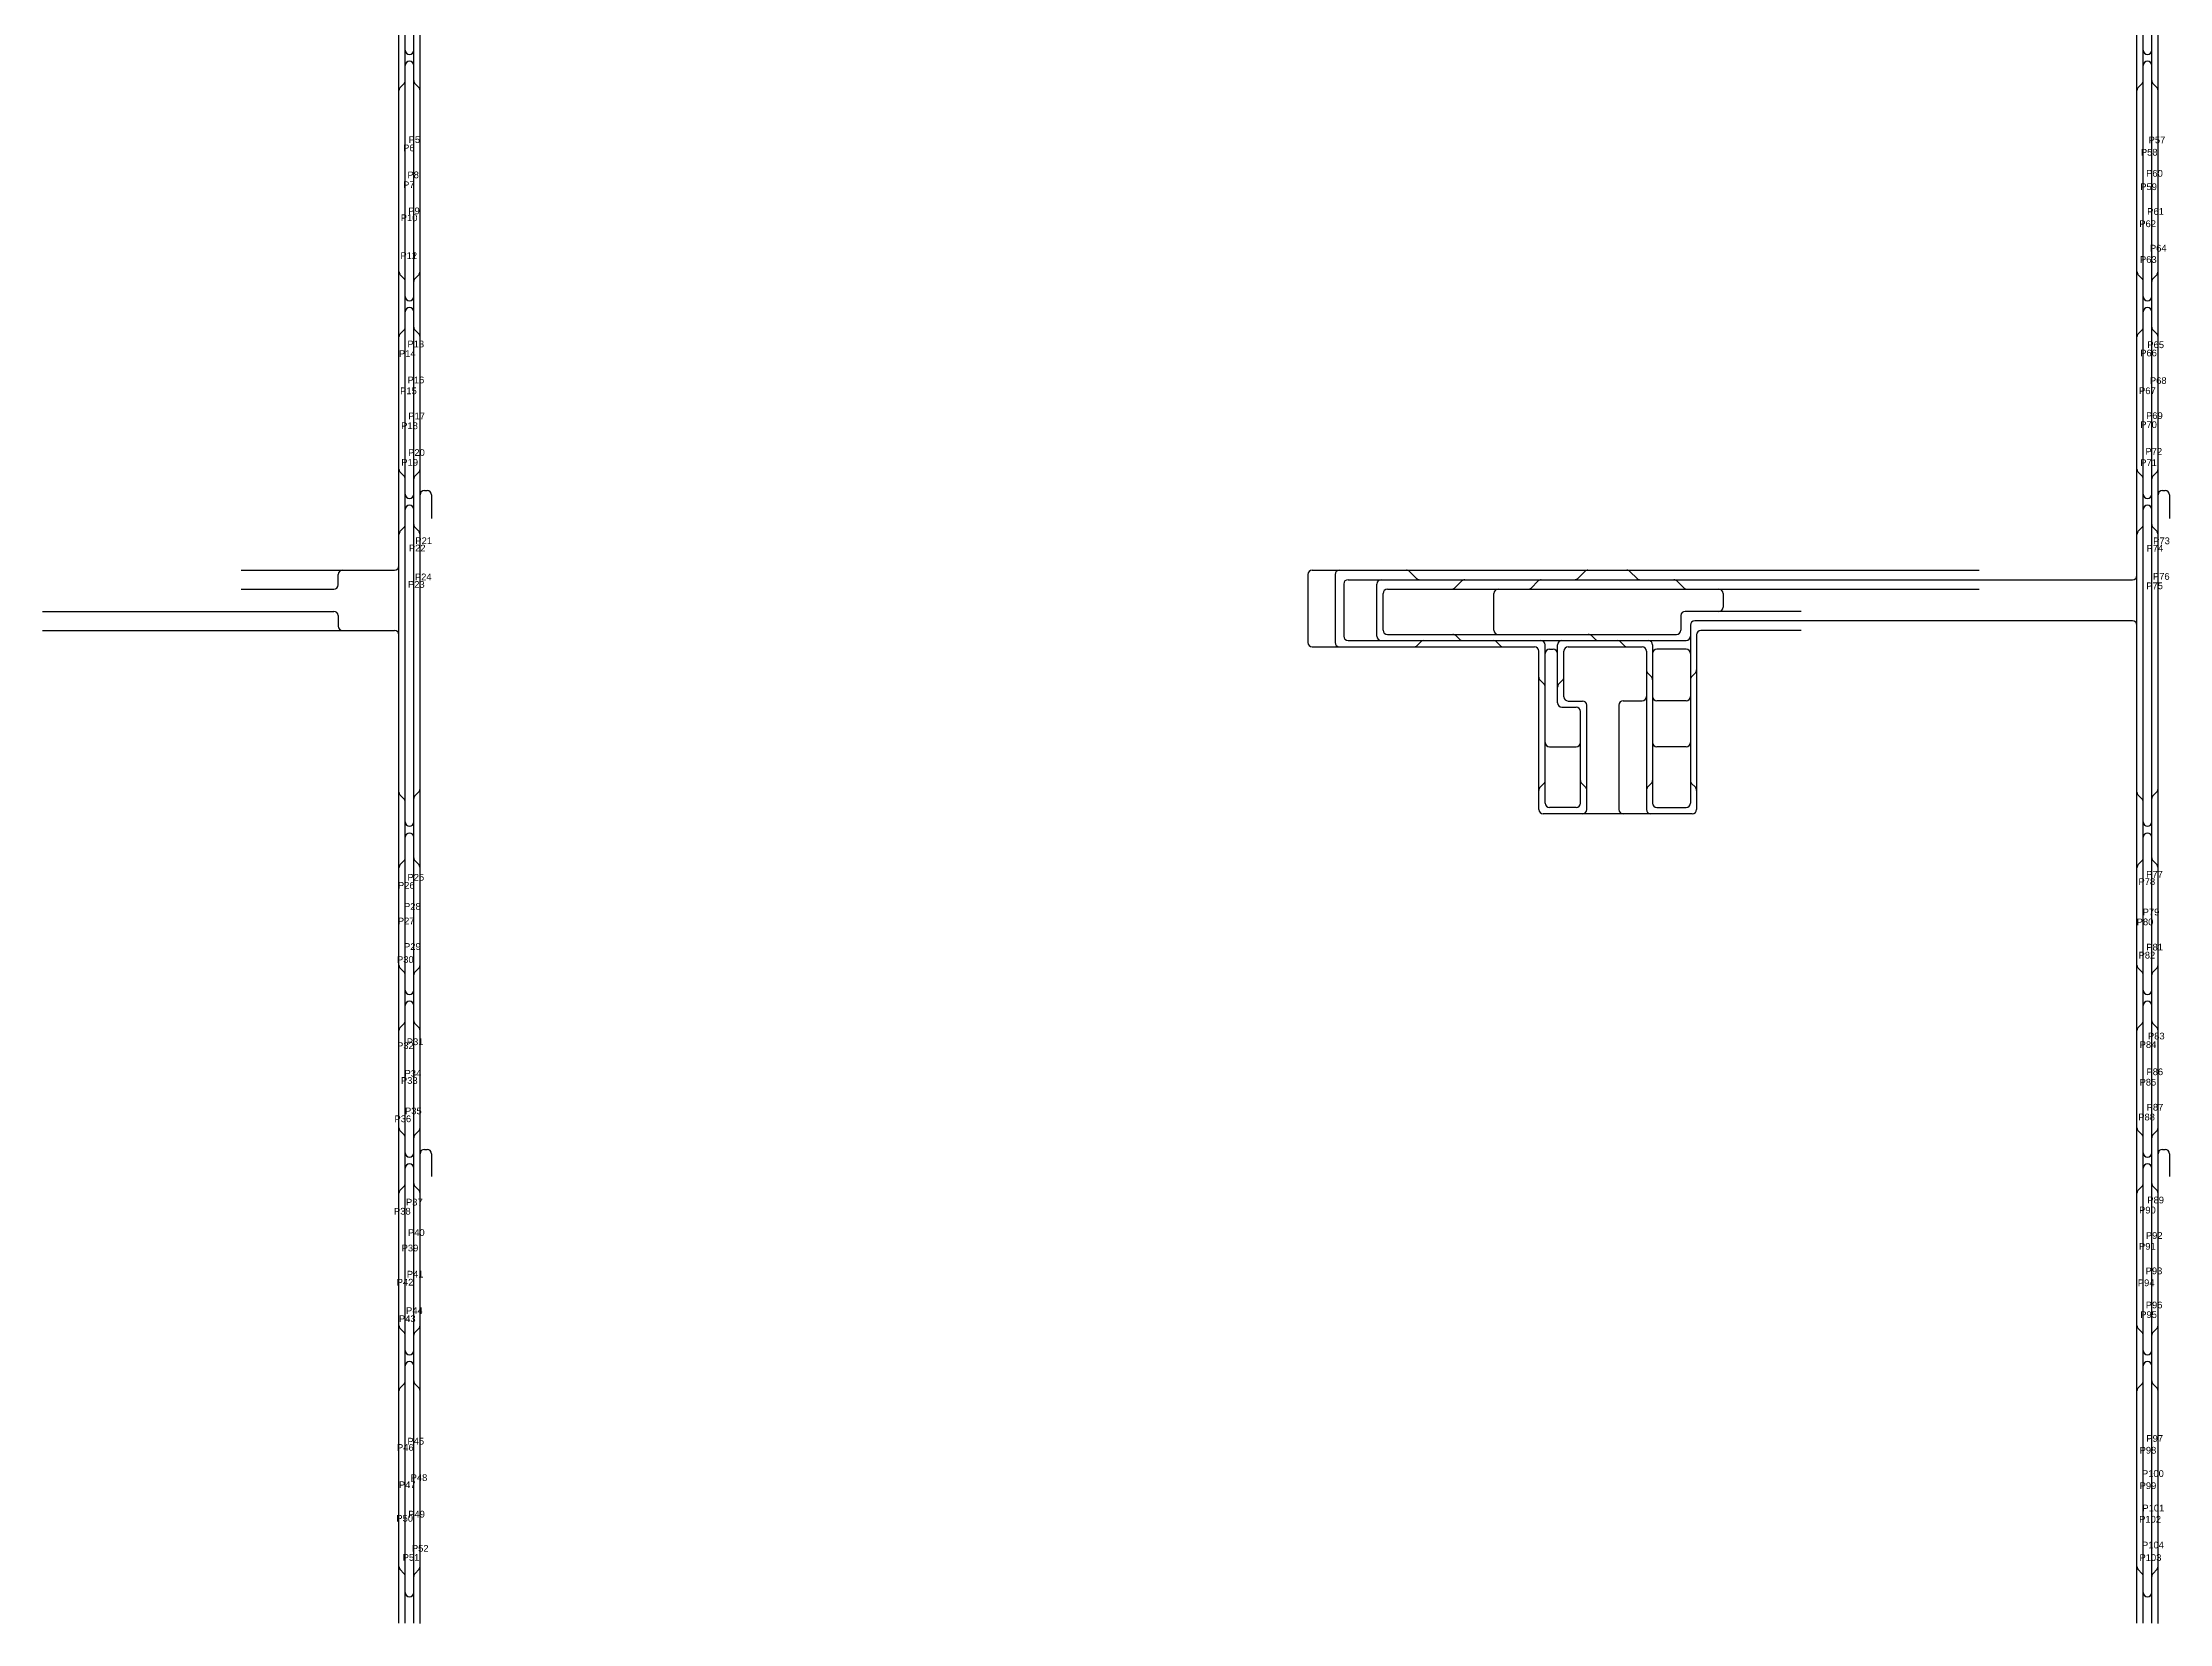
# Model space of a CAD drawing. Header units: millimetres. Extents: x 1968 to 233534, y 651 to 331119.
# Drawn here: x 1968 to 223770, y 651 to 165510 of the extents above; entities that cross this region are included whole.
import ezdxf

# ---------------------------------------------------------------- set-up
doc = ezdxf.new("R2010")
doc.units = ezdxf.units.MM
for name, color, linetype, lineweight in [('L2_AMHS_Rail Center(bridge_Lower)', 11, 'Continuous', 30), ('L2_AMHS_Rail Center(bridge_Lower)_Ph1', 11, 'Continuous', 30), ('L2_AMHS_Rail Center(bridge_Lower)_Ph2~', 11, 'Continuous', 30)]:
    doc.layers.add(name, color=color, linetype=linetype, lineweight=lineweight)
for name, color, linetype in [('L2_AMHS_Rail Center(bridge_Upper)', 2, 'Continuous'), ('L2_AMHS_Rail Center(bridge_Upper)_Ph1', 2, 'Continuous'), ('L2_AMHS_Rail Center(bridge_Upper)_Ph2~', 2, 'Continuous')]:
    doc.layers.add(name, color=color, linetype=linetype)
doc.styles.get("Standard").update_dxf_attribs({"font": 'arial.ttf'})

msp = doc.modelspace()

# ---------------------------------------------------------------- linework, layer by layer
at = {"layer": 'L2_AMHS_Rail Center(bridge_Lower)'}
for p, q in [((133914, 110045, 0), (133914, 102945, 0)), ((134364, 110495, 0), (203931, 110495, 0)), ((136757, 110045, 0), (136757, 102945, 0)), ((137657, 109045, 0), (137657, 103595, 0)), ((138107, 109495, 0), (219930, 109495, 0)), ((141111, 103595, 0), (141111, 109045, 0)), ((144512, 110363, 0), (145255, 109619, 0)), ((149962, 109363, 0), (149219, 108619, 0)), ((157945, 109363, 0), (157201, 108619, 0)), ((162807, 110363, 0), (162064, 109619, 0)), ((167503, 110363, 0), (168246, 109619, 0)), ((172408, 109363, 0), (173152, 108619, 0)), ((141761, 104245, 0), (141761, 108045, 0)), ((142211, 108495, 0), (203931, 108495, 0)), ((153312, 104245, 0), (153312, 108045, 0)), ((177225, 108045, 0), (177225, 106645, 0)), ((172811, 105745, 0), (172811, 104245, 0)), ((185353, 106195), (173261, 106195, 0)), ((173811, 104745, 0), (173811, 86195, 0)), ((219930, 105195, 0), (174261, 105195, 0)), ((134364, 102495, 0), (157562, 102495, 0)), ((138107, 103145, 0), (173361, 103145, 0)), ((142211, 103795, 0), (172361, 103795, 0)), ((145690, 103012, 0), (145305, 102627, 0)), ((149346, 103662, 0), (149731, 103277, 0)), ((153576, 103012, 0), (153961, 102627, 0)), ((158012, 85545, 0), (158012, 102045, 0)), ((158662, 86195, 0), (158662, 102695, 0)), ((159112, 102245, 0), (159512, 102245, 0)), ((159962, 96645, 0), (159962, 102695, 0)), ((160612, 97295, 0), (160612, 102045, 0)), ((161062, 102495, 0), (168770, 102495, 0)), ((163487, 103662, 0), (163872, 103277, 0)), ((166526, 103012, 0), (166911, 102627, 0)), ((169220, 102045, 0), (169220, 85545, 0)), ((169870, 102695, 0), (169870, 86195, 0)), ((173361, 102245, 0), (170320, 102245, 0)), ((174461, 103745, 0), (174461, 85545, 0)), ((185353, 104195), (174911, 104195, 0)), ((158529, 98623, 0), (158144, 99008, 0)), ((160094, 98623, 0), (160479, 99008, 0)), ((169352, 99769, 0), (169737, 99384, 0)), ((174328, 99766, 0), (173943, 99381, 0)), ((160412, 96195, 0), (161904, 96195, 0)), ((161062, 96845, 0), (162554, 96845, 0)), ((162354, 86195, 0), (162354, 95745, 0)), ((163004, 85545, 0), (163004, 96395, 0)), ((166362, 96425, 0), (166362, 85545, 0)), ((166812, 96875, 0), (168770, 96875, 0)), ((173361, 96875, 0), (170320, 96875, 0)), ((159112, 92059, 0), (161904, 92059, 0)), ((173361, 92061, 0), (170320, 92061, 0)), ((158529, 88229, 0), (158144, 87844, 0)), ((162486, 88229, 0), (162871, 87844, 0)), ((169737, 88228, 0), (169352, 87843, 0)), ((173943, 88229, 0), (174328, 87844, 0)), ((174011, 85095, 0), (158462, 85095, 0)), ((161904, 85745, 0), (159112, 85745, 0)), ((170320, 85745, 0), (173361, 85745, 0))]:
    msp.add_line(p, q, dxfattribs=at)
for centre, start, end in [((134364, 110045, 0), 90, 180), ((137207, 110045, 0), 90, 180), ((138107, 109045, 0), 90, 180), ((141561, 109045, 0), 90, 180), ((144194, 110045, 0), 45.00032, 90), ((145566, 109945, 0), 225.00032, 270), ((150280, 109045, 0), 90, 134.99968), ((158263, 109045, 0), 90, 134.99968), ((161753, 109945, 0), 270, 314.99968), ((163125, 110045, 0), 90, 134.99968), ((167185, 110045, 0), 45.00032, 90), ((168557, 109945, 0), 225.00032, 270), ((172090, 109045, 0), 45.00032, 90), ((142211, 108045, 0), 90, 180), ((148908, 108945, 0), 270, 314.99968), ((153762, 108045, 0), 90, 180), ((156890, 108945, 0), 270, 314.99968), ((173463, 108945, 0), 225.00032, 270), ((176775, 108045, 0), 0, 90), ((176775, 106645, 0), 270, 0), ((173261, 105745, 0), 90, 180), ((174261, 104745, 0), 90, 180), ((134364, 102945, 0), 180, 270), ((137207, 102945, 0), 180, 270), ((138107, 103595, 0), 180, 270), ((141561, 103595, 0), 180, 270), ((142211, 104245, 0), 180, 270), ((144987, 102945, 0), 270, 315.06021), ((146009, 102695, 0), 90, 135.06021), ((149027, 103345, 0), 44.93979, 90), ((150049, 103595, 0), 224.93979, 270), ((153258, 102695, 0), 44.93979, 90), ((153762, 104245, 0), 180, 270), ((154280, 102945, 0), 224.93979, 270), ((157562, 102045, 0), 0, 90), ((158212, 102695, 0), 0, 90), ((159112, 101795, 0), 90, 180), ((159512, 101795, 0), 0, 90), ((160412, 102695, 0), 90, 180), ((161062, 102045, 0), 90, 180), ((163168, 103345, 0), 44.93979, 90), ((164190, 103595, 0), 224.93979, 270), ((166208, 102695, 0), 44.93979, 90), ((167230, 102945, 0), 224.93979, 270), ((168770, 102045, 0), 0, 90), ((169420, 102695, 0), 0, 90), ((170320, 101795, 0), 90, 180), ((172361, 104245, 0), 270, 0), ((173361, 103595, 0), 270, 0), ((173361, 101795, 0), 0, 90), ((174911, 103745, 0), 90, 180), ((169670, 100087, 0), 180, 225.06018), ((174011, 100085, 0), 314.93982, 0), ((158462, 99327, 0), 180, 225.06018), ((158212, 98305, 0), 0, 45.06018), ((160412, 98305, 0), 134.93982, 180), ((160162, 99327, 0), 314.93982, 0), ((169420, 99065, 0), 0, 45.06018), ((174261, 99063, 0), 134.93982, 180), ((160412, 96645, 0), 180, 270), ((161062, 97295, 0), 180, 270), ((161904, 95745, 0), 0, 90), ((162554, 96395, 0), 0, 90), ((166812, 96425, 0), 90, 180), ((168770, 97325, 0), 270, 0), ((170320, 97325, 0), 180, 270), ((173361, 97325, 0), 270, 0), ((159112, 92509, 0), 180, 270), ((161904, 92509, 0), 270, 0), ((170320, 92511, 0), 180, 270), ((173361, 92511, 0), 270, 0), ((158462, 87525, 0), 134.93982, 180), ((158212, 88547, 0), 314.93982, 0), ((162804, 88547, 0), 180, 225.06018), ((162554, 87525, 0), 0, 45.06018), ((169670, 87525, 0), 134.93982, 180), ((169420, 88547, 0), 314.93982, 0), ((174261, 88547, 0), 180, 225.06018), ((174011, 87525, 0), 0, 45.06018), ((158462, 85545, 0), 180, 270), ((159112, 86195, 0), 180, 270), ((161904, 86195, 0), 270, 0), ((162554, 85545, 0), 270, 0), ((166812, 85545, 0), 180, 270), ((169670, 85545, 0), 180, 270), ((170320, 86195, 0), 180, 270), ((173361, 86195, 0), 270, 0), ((174011, 85545, 0), 270, 0)]:
    msp.add_arc(centre, 450, start, end, dxfattribs=at)
at = {"layer": 'L2_AMHS_Rail Center(bridge_Lower)_Ph1'}
for p, q in [((220380, 47307), (220380, 197462)), ((221030, 47307), (221030, 197012)), ((221930, 47307), (221930, 196412)), ((222580, 47307), (222580, 195955)), ((220512, 160835, 0), (220897, 161221, 0)), ((222447, 160835, 0), (222062, 161221, 0)), ((220512, 141299), (220897, 140913)), ((222447, 141299), (222062, 140913)), ((220512, 135125), (220897, 135511)), ((222447, 135125), (222062, 135511)), ((220512, 120708), (220897, 120322)), ((222447, 120709), (222062, 120323)), ((223030, 118787), (223314, 118787)), ((223764, 118337), (223764, 115889)), ((220512, 114542), (220897, 114928)), ((222447, 114542), (222062, 114928)), ((220512, 87028, 0), (220897, 86642, 0)), ((222447, 87366, 0), (222062, 86980, 0)), ((220512, 79780, 0), (220897, 80166, 0)), ((222447, 79780, 0), (222062, 80166, 0)), ((220512, 68984, 0), (220897, 68598, 0)), ((222447, 68984, 0), (222062, 68598, 0)), ((220512, 62806, 0), (220897, 63192, 0)), ((222447, 62806, 0), (222062, 63192, 0)), ((220512, 52010, 0), (220897, 51624, 0)), ((222447, 52010, 0), (222062, 51624, 0)), ((223030, 50088, 0), (223314, 50088, 0)), ((223764, 49638, 0), (223764, 47262))]:
    msp.add_line(p, q, dxfattribs=at)
for centre, start, end in [((221480, 164719, 0), 180, 270), ((221480, 164719, 0), 270, 0), ((221480, 163119, 0), 90, 180), ((221480, 163119, 0), 0, 90), ((220830, 160517, 0), 134.93982, 180), ((220580, 161539, 0), 314.93982, 0), ((222380, 161539, 0), 180, 225.06018), ((222130, 160517, 0), 0, 45.06018), ((220830, 141617), 180, 225.06018), ((220580, 140595), 0, 45.06018), ((222380, 140595), 134.93982, 180), ((222130, 141617), 314.93982, 0), ((221480, 139015), 180, 270), ((221480, 137415), 90, 180), ((221480, 139015), 270, 0), ((221480, 137415), 0, 90), ((220580, 135829), 314.93982, 0), ((222380, 135829), 180, 225.06018), ((220830, 134807), 134.93982, 180), ((222130, 134807), 0, 45.06018), ((220830, 121027), 180, 225.06018), ((220580, 120004), 0, 45.06018), ((222380, 120005), 134.93982, 180), ((222130, 121027), 314.93982, 0), ((221480, 118426), 180, 270), ((221480, 118426), 270, 0), ((223030, 118337), 90, 180), ((223314, 118337), 0, 90), ((221480, 116826), 90, 180), ((221480, 116826), 0, 90), ((220830, 114224), 134.93982, 180), ((220580, 115246), 314.93982, 0), ((222380, 115246), 180, 225.06018), ((222130, 114224), 0, 45.06018), ((219930, 109945, 0), 270, 0), ((219930, 104745, 0), 0, 90), ((220830, 87347, 0), 180, 225.06018), ((220580, 86324, 0), 0, 45.06018), ((222380, 86661, 0), 134.93982, 180), ((222130, 87684, 0), 314.93982, 0), ((221480, 84229, 0), 180, 270), ((221480, 82629, 0), 90, 180), ((221480, 84229, 0), 270, 0), ((221480, 82629, 0), 0, 90), ((220580, 80484, 0), 314.93982, 0), ((222380, 80484, 0), 180, 225.06018), ((220830, 79461, 0), 134.93982, 180), ((222130, 79461, 0), 0, 45.06018), ((220830, 69302, 0), 180, 225.06018), ((222130, 69302, 0), 314.93982, 0), ((220580, 68279, 0), 0, 45.06018), ((221480, 66691, 0), 180, 270), ((221480, 66691, 0), 270, 0), ((222380, 68279, 0), 134.93982, 180), ((221480, 65091, 0), 90, 180), ((221480, 65091, 0), 0, 90), ((220830, 62488, 0), 134.93982, 180), ((220580, 63510, 0), 314.93982, 0), ((222380, 63510, 0), 180, 225.06018), ((222130, 62488, 0), 0, 45.06018), ((220830, 52328, 0), 180, 225.06018), ((220580, 51306, 0), 0, 45.06018), ((222380, 51306, 0), 134.93982, 180), ((222130, 52328, 0), 314.93982, 0), ((221480, 49717, 0), 180, 270), ((221480, 49717, 0), 270, 0), ((223030, 49638, 0), 90, 180), ((223314, 49638, 0), 0, 90), ((221480, 48117, 0), 90, 180), ((221480, 48117, 0), 0, 90)]:
    msp.add_arc(centre, 450, start, end, dxfattribs=at)
at = {"layer": 'L2_AMHS_Rail Center(bridge_Lower)_Ph2~'}
for p, q in [((220380, 669), (220380, 47307)), ((221030, 669), (221030, 47307)), ((221930, 669), (221930, 47307)), ((222580, 651), (222580, 47307)), ((220512, 45832, 0), (220897, 46218, 0)), ((222447, 45832, 0), (222062, 46218, 0)), ((220512, 31415, 0), (220897, 31029, 0)), ((222447, 31415, 0), (222062, 31029, 0)), ((220512, 25235, 0), (220897, 25621, 0)), ((222447, 25235, 0), (222062, 25621, 0)), ((220512, 6261), (220897, 5876)), ((222447, 6261), (222062, 5876))]:
    msp.add_line(p, q, dxfattribs=at)
for centre, start, end in [((220830, 45514, 0), 134.93982, 180), ((220580, 46537, 0), 314.93982, 0), ((222380, 46537, 0), 180, 225.06018), ((222130, 45514, 0), 0, 45.06018), ((220830, 31733, 0), 180, 225.06018), ((222130, 31733, 0), 314.93982, 0), ((220580, 30711, 0), 0, 45.06018), ((221480, 29123, 0), 180, 270), ((221480, 29123, 0), 270, 0), ((222380, 30711, 0), 134.93982, 180), ((221480, 27523, 0), 90, 180), ((221480, 27523, 0), 0, 90), ((220830, 24917, 0), 134.93982, 180), ((220580, 25939, 0), 314.93982, 0), ((222380, 25939, 0), 180, 225.06018), ((222130, 24917, 0), 0, 45.06018), ((220830, 6580), 180, 225.06018), ((220580, 5557), 0, 45.06018), ((222380, 5557), 134.93982, 180), ((222130, 6580), 314.93982, 0), ((221480, 3894), 180, 359.8175)]:
    msp.add_arc(centre, 450, start, end, dxfattribs=at)
at = {"layer": 'L2_AMHS_Rail Center(bridge_Upper)'}
for p, q in [((22687, 110495, 0), (38686, 110495, 0)), ((32793, 108945, 0), (32793, 110045, 0)), ((22687, 108495, 0), (32319, 108495, 0)), ((1968, 106195), (32343, 106195, 0)), ((32793, 105745, 0), (32793, 104645, 0)), ((1968, 104195), (38686, 104195, 0))]:
    msp.add_line(p, q, dxfattribs=at)
for centre, start, end in [((32343, 108945, 0), 270, 0), ((33243, 110045, 0), 90, 180), ((32343, 105745, 0), 0, 90), ((33243, 104645, 0), 180, 270)]:
    msp.add_arc(centre, 450, start, end, dxfattribs=at)
at = {"layer": 'L2_AMHS_Rail Center(bridge_Upper)_Ph1'}
for p, q in [((39136, 47307), (39136, 197462)), ((39786, 47307), (39786, 197012)), ((40686, 47307), (40686, 196412)), ((41336, 47307), (41336, 195955)), ((39269, 160835, 0), (39654, 161221, 0)), ((41204, 160835, 0), (40819, 161221, 0)), ((39269, 141299), (39654, 140913)), ((41204, 141299), (40819, 140913)), ((39269, 135125), (39654, 135511)), ((41204, 135125), (40819, 135511)), ((39269, 120708), (39654, 120322)), ((41204, 120709), (40819, 120323)), ((41786, 118787), (42070, 118787)), ((42520, 118337), (42520, 115889)), ((39269, 114542), (39654, 114928)), ((41204, 114542), (40819, 114928)), ((39269, 87028, 0), (39654, 86642, 0)), ((41204, 87366, 0), (40819, 86980, 0)), ((39269, 79780, 0), (39654, 80166, 0)), ((41204, 79780, 0), (40819, 80166, 0)), ((39269, 68984, 0), (39654, 68598, 0)), ((41204, 68984, 0), (40819, 68598, 0)), ((39269, 62806, 0), (39654, 63192, 0)), ((41204, 62806, 0), (40819, 63192, 0)), ((39269, 52010, 0), (39654, 51624, 0)), ((41204, 52010, 0), (40819, 51624, 0)), ((41786, 50088, 0), (42070, 50088, 0)), ((42520, 49638, 0), (42520, 47262))]:
    msp.add_line(p, q, dxfattribs=at)
for centre, start, end in [((40236, 164719, 0), 180, 270), ((40236, 164719, 0), 270, 0), ((40236, 163119, 0), 90, 180), ((40236, 163119, 0), 0, 90), ((39586, 160517, 0), 134.93982, 180), ((39336, 161539, 0), 314.93982, 0), ((41136, 161539, 0), 180, 225.06018), ((40886, 160517, 0), 0, 45.06018), ((39586, 141617), 180, 225.06018), ((39336, 140595), 0, 45.06018), ((41136, 140595), 134.93982, 180), ((40886, 141617), 314.93982, 0), ((40236, 139015), 180, 270), ((40236, 137415), 90, 180), ((40236, 139015), 270, 0), ((40236, 137415), 0, 90), ((39336, 135829), 314.93982, 0), ((41136, 135829), 180, 225.06018), ((39586, 134807), 134.93982, 180), ((40886, 134807), 0, 45.06018), ((39586, 121027), 180, 225.06018), ((39336, 120004), 0, 45.06018), ((41136, 120005), 134.93982, 180), ((40886, 121027), 314.93982, 0), ((40236, 118426), 180, 270), ((40236, 118426), 270, 0), ((41786, 118337), 90, 180), ((42070, 118337), 0, 90), ((40236, 116826), 90, 180), ((40236, 116826), 0, 90), ((39586, 114224), 134.93982, 180), ((39336, 115246), 314.93982, 0), ((41136, 115246), 180, 225.06018), ((40886, 114224), 0, 45.06018), ((38686, 110945, 0), 270, 0), ((38686, 103745, 0), 0, 90), ((39586, 87347, 0), 180, 225.06018), ((39336, 86324, 0), 0, 45.06018), ((41136, 86661, 0), 134.93982, 180), ((40886, 87684, 0), 314.93982, 0), ((40236, 84229, 0), 180, 270), ((40236, 82629, 0), 90, 180), ((40236, 84229, 0), 270, 0), ((40236, 82629, 0), 0, 90), ((39336, 80484, 0), 314.93982, 0), ((41136, 80484, 0), 180, 225.06018), ((39586, 79461, 0), 134.93982, 180), ((40886, 79461, 0), 0, 45.06018), ((39586, 69302, 0), 180, 225.06018), ((40886, 69302, 0), 314.93982, 0), ((39336, 68279, 0), 0, 45.06018), ((40236, 66691, 0), 180, 270), ((40236, 66691, 0), 270, 0), ((41136, 68279, 0), 134.93982, 180), ((40236, 65091, 0), 90, 180), ((40236, 65091, 0), 0, 90), ((39586, 62488, 0), 134.93982, 180), ((39336, 63510, 0), 314.93982, 0), ((41136, 63510, 0), 180, 225.06018), ((40886, 62488, 0), 0, 45.06018), ((39586, 52328, 0), 180, 225.06018), ((39336, 51306, 0), 0, 45.06018), ((41136, 51306, 0), 134.93982, 180), ((40886, 52328, 0), 314.93982, 0), ((40236, 49717, 0), 180, 270), ((40236, 49717, 0), 270, 0), ((41786, 49638, 0), 90, 180), ((42070, 49638, 0), 0, 90), ((40236, 48117, 0), 90, 180), ((40236, 48117, 0), 0, 90)]:
    msp.add_arc(centre, 450, start, end, dxfattribs=at)
at = {"layer": 'L2_AMHS_Rail Center(bridge_Upper)_Ph2~'}
for p, q in [((39136, 669), (39136, 47307)), ((39786, 669), (39786, 47307)), ((40686, 669), (40686, 47307)), ((41336, 651), (41336, 47307)), ((39269, 45832, 0), (39654, 46218, 0)), ((41204, 45832, 0), (40819, 46218, 0)), ((39269, 31415, 0), (39654, 31029, 0)), ((41204, 31415, 0), (40819, 31029, 0)), ((39269, 25235, 0), (39654, 25621, 0)), ((41204, 25235, 0), (40819, 25621, 0)), ((39269, 6261), (39654, 5876)), ((41204, 6261), (40819, 5876))]:
    msp.add_line(p, q, dxfattribs=at)
for centre, start, end in [((39586, 45514, 0), 134.93982, 180), ((39336, 46537, 0), 314.93982, 0), ((41136, 46537, 0), 180, 225.06018), ((40886, 45514, 0), 0, 45.06018), ((39586, 31733, 0), 180, 225.06018), ((40886, 31733, 0), 314.93982, 0), ((39336, 30711, 0), 0, 45.06018), ((40236, 29123, 0), 180, 270), ((40236, 29123, 0), 270, 0), ((41136, 30711, 0), 134.93982, 180), ((40236, 27523, 0), 90, 180), ((40236, 27523, 0), 0, 90), ((39586, 24917, 0), 134.93982, 180), ((39336, 25939, 0), 314.93982, 0), ((41136, 25939, 0), 180, 225.06018), ((40886, 24917, 0), 0, 45.06018), ((39586, 6580), 180, 225.06018), ((39336, 5557), 0, 45.06018), ((41136, 5557), 134.93982, 180), ((40886, 6580), 314.93982, 0), ((40236, 3894), 180, 359.8175)]:
    msp.add_arc(centre, 450, start, end, dxfattribs=at)

# ---------------------------------------------------------------- texts
for s, p in [('P5', (40147, 155036)), ('P57', (221598, 155008, 0)), ('P6', (39570, 154177, 0)), ('P58', (220791, 153719)), ('P7', (39570, 150326, 0)), ('P8', (40023, 151359, 0)), ('P59', (220720, 150124, 0)), ('P60', (221337, 151518, 0)), ('P10', (39323, 146884, 0)), ('P9', (40108, 147606)), ('P62', (220624, 146262)), ('P61', (221447, 147544)), ('P64', (221730, 143717, 0)), ('P12', (39290, 142943)), ('P11', (39290, 142943)), ('P63', (220696, 142534)), ('P14', (39136, 132727)), ('P13', (40018, 133724)), ('P66', (220720, 132785, 0)), ('P65', (221464, 133646, 0)), ('P15', (39259, 128839)), ('P16', (40038, 129976)), ('P67', (220599, 128844)), ('P68', (221730, 129911, 0)), ('P17', (40108, 126222)), ('P69', (221330, 126248)), ('P18', (39369, 125194)), ('P70', (220720, 125315, 0)), ('P19', (39389, 121378)), ('P20', (40098, 122406)), ('P71', (220720, 121351, 0)), ('P72', (221269, 122519)), ('P22', (40172, 112449)), ('P21', (40848, 113207)), ('P74', (221379, 112427)), ('P73', (222073, 113197)), ('P23', (40078, 108652)), ('P24', (40798, 109435)), ('P75', (221348, 108506)), ('P76', (222046, 109483)), ('P26', (39031, 77268, 0)), ('P25', (40026, 78113)), ('P78', (220539, 77661)), ('P77', (221343, 78425)), ('P28', (39662, 75076)), ('P27', (39024, 73557)), ('P80', (220351, 73460)), ('P79', (220978, 74489)), ('P29', (39668, 70894)), ('P81', (221352, 70829)), ('P30', (38935, 69534, 0)), ('P82', (220545, 69992)), ('P83', (221527, 61556)), ('P32', (38944, 60557)), ('P31', (39957, 60959)), ('P84', (220664, 60659)), ('P34', (39716, 57665)), ('P86', (221370, 57829)), ('P33', (39345, 56923)), ('P85', (220652, 56745)), ('P36', (38669, 52926, 0)), ('P35', (39767, 53753, 0)), ('P88', (220516, 53109)), ('P87', (221392, 54135)), ('P37', (39870, 44239)), ('P89', (221461, 44457)), ('P38', (38618, 43289)), ('P90', (220600, 43407)), ('P39', (39416, 39457)), ('P40', (40080, 41064, 0)), ('P91', (220596, 39623)), ('P92', (221310, 40755)), ('P93', (221285, 37070)), ('P42', (38901, 35888, 0)), ('P41', (39955, 36724)), ('P94', (220473, 35823)), ('P44', (39875, 32931, 0)), ('P96', (221298, 33510)), ('P43', (39136, 32085)), ('P95', (220720, 32506, 0)), ('P45', (40021, 19310)), ('P97', (221361, 19593)), ('P46', (38932, 18652)), ('P98', (220659, 18365)), ('P48', (40354, 15510, 0)), ('P100', (220901, 15934)), ('P47', (39136, 14763)), ('P99', (220659, 14668)), ('P50', (38864, 11271)), ('P49', (40100, 11699)), ('P102', (220609, 11170)), ('P101', (220948, 12331)), ('P104', (220906, 8479)), ('P51', (39524, 7185)), ('P52', (40486, 8135, 0)), ('P103', (220645, 7172))]:
    msp.add_text(s, height=700).set_placement(p)

doc.saveas('drawing.dxf')
